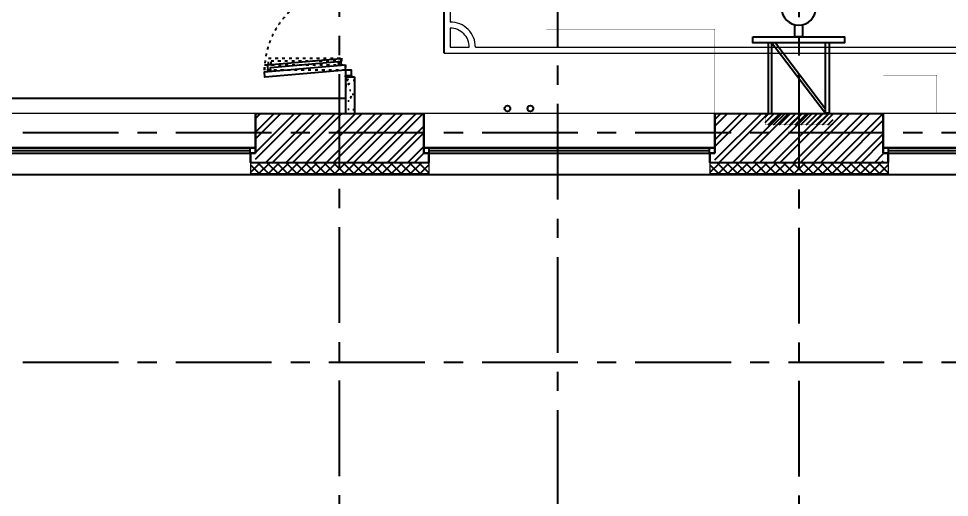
# Model space of a CAD drawing. Header units: millimetres. Extents: x -9318 to 9016603, y 0 to 838141.
# Drawn here: x 89215 to 101370, y 207242 to 213496 of the extents above; entities that cross this region are included whole.
import ezdxf
from ezdxf import colors
from ezdxf.entities.mleader import LeaderData, LeaderLine
from ezdxf.math import Vec2, Vec3

# ---------------------------------------------------------------- set-up
doc = ezdxf.new("R2010")
doc.units = ezdxf.units.MM
doc.linetypes.add('ACAD_ISO03W100', pattern=[30, 12, -18])
doc.linetypes.add('CENTER', pattern=[2, 1.25, -0.25, 0.25, -0.25])
for name, color, linetype, lineweight in [('АР_Навесной фасад', 5, 'Continuous', 5), ('АР_Сущ Несущая стена', 202, 'Continuous', 30), ('ТХ_разметка минифутбол', 7, 'Continuous', 9)]:
    doc.layers.add(name, color=color, linetype=linetype, lineweight=lineweight)
doc.layers.add('АР_новое окно', color=160, linetype='Continuous')
doc.styles.add('ISOCPEUR', font='isocpeur.ttf', dxfattribs={"width": 0.7})
pattern_1 = [(45, (-887977.62, 260834.13), (-132.58252, 132.58252), []), (45, (-887889.23, 260834.13), (-132.58252, 132.58252), [])]

# ---------------------------------------------------------------- blocks, each defined once
blk = doc.blocks.new('*U17')
at = {"layer": 'АР_новое окно', "color": 8, "lineweight": 20}
for p, q in [((0, 3800), (-70, 3800)), ((0, 0), (-70, 0))]:
    blk.add_line(p, q, dxfattribs=at)
at = {"layer": 'АР_новое окно', "color": 8}
for p, q in [((-70, 3800), (-70, 0)), ((-70, 0), (-70, 3800)), ((0, 3800), (0, 0)), ((0, 3730), (-70, 3730)), ((-35, 3730), (-35, 70)), ((0, 70), (-70, 70))]:
    blk.add_line(p, q, dxfattribs=at)
blk = doc.blocks.new('блок новое окно')
at = {"layer": 'АР_Навесной фасад', "color": 8, "ltscale": 100}
for points in [[(65, -640), (65, -800)], [(3735, -640), (3735, -800)]]:
    blk.add_lwpolyline(points, dxfattribs=at)
at = {"layer": 'АР_новое окно', "color": 8, "ltscale": 100}
blk.add_lwpolyline([(65, -800), (3735, -800)], dxfattribs=at)
at = {"layer": 'АР_Сущ Несущая стена', "color": 8, "lineweight": 15, "ltscale": 100}
for p, q in [((3800, 0), (0, 0)), ((3735, -521), (0, -521))]:
    blk.add_line(p, q, dxfattribs=at)
at = {"layer": 'АР_Сущ Несущая стена', "color": 8, "ltscale": 100}
for p, q in [((0, -521), (0, 0)), ((3800, -521), (3800, 0)), ((65, -521), (0, -521)), ((65, -521), (65, -640)), ((3800, -521), (3735, -521)), ((3735, -521), (3735, -640))]:
    blk.add_line(p, q, dxfattribs=at)
at = {"color": 8, "ltscale": 100, "xscale": -1, "rotation": 90}
blk.add_blockref('*U17', (3800, -521), dxfattribs=at)
blk = doc.blocks.new('_DotSmall')
at = {"color": 8, "linetype": 'ByBlock', "const_width": 0.5}
blk.add_lwpolyline([(-0.0625, 0, 1), (0.0625, 0, 1)], format="xyb", close=True, dxfattribs=at)
blk = doc.blocks.new('1700-3')
at = {"color": 8}
for points in [[(-476, 1526), (-12, 1444), (0, 1513), (-464, 1595)], [(0, -13), (-1051, -105), (-1057, -35), (-6, 57)]]:
    blk.add_lwpolyline(points, close=True, dxfattribs=at)
for points in [[(80, 1600), (0, 1600), (0, 1583), (80, 1583), (80, 1600)], [(0, 1583), (80, 1583), (80, 1513), (50, 1513), (50, 1513), (0, 1513), (0, 1583)], [(-392, 1511), (-427, 1517), (-441, 1434), (-76, 1369), (-61, 1453), (-96, 1459)], [(-392, 1511), (-401, 1462), (-104, 1410), (-96, 1459)], [(-972, -28), (-1007, -31), (-1014, 54), (-63, 137), (-56, 52), (-91, 49)], [(-972, -28), (-976, 22), (-95, 99), (-91, 49)], [(0, -83), (80, -83), (80, -13), (50, -13), (50, -13), (0, -13), (0, -83)], [(80, -100), (0, -100), (0, -83), (80, -83), (80, -100)]]:
    blk.add_lwpolyline(points, dxfattribs=at)
at = {"color": 8, "linetype": 'ACAD_ISO03W100', "ltscale": 3}
for points in [[(-471, 1443), (0, 1443), (0, 1513), (-471, 1513)], [(0, -13), (-1055, -13), (-1055, 57), (0, 57)]]:
    blk.add_lwpolyline(points, close=True, dxfattribs=at)
for points in [[(-386, 1443), (-421, 1443), (-421, 1358), (-50, 1358), (-50, 1443), (-85, 1443)], [(-386, 1443), (-386, 1393), (-85, 1393), (-85, 1443)], [(-970, 57), (-1005, 57), (-1005, 142), (-50, 142), (-50, 57), (-85, 57)], [(-970, 57), (-970, 107), (-85, 107), (-85, 57)]]:
    blk.add_lwpolyline(points, dxfattribs=at)
for centre, radius, start, end in [((0, 1513), 471, 170, 270), ((0, -13), 1055, 90, 181.2023)]:
    blk.add_arc(centre, radius, start, end, dxfattribs=at)
blk = doc.blocks.new('У118')
at = {"color": 8, "linetype": 'Continuous', "lineweight": 5, "const_width": 2, "elevation": 0}
blk.add_lwpolyline([(137004, -99398), (137704, -99398), (137704, -99898), (137004, -99898)], close=True, dxfattribs=at)
blk = doc.blocks.new('A$C00b7f25d')
at = {"layer": 'ТХ_разметка минифутбол', "color": 8}
for p, q in [((-445, 697), (-444, 10627)), ((-444, 10628), (-444, 697)), ((-365, 10218), (-365, 1106)), ((-365, 1026), (-365, 777)), ((-365, 777), (-114, 777)), ((-34, 777), (10123, 777)), ((-444, 698), (10203, 698))]:
    blk.add_line(p, q, dxfattribs=at)
for radius, end in [(330, 90.0135), (250, 90.0177)]:
    blk.add_arc((-364, 776), radius, 0, end, dxfattribs=at)
blk = doc.blocks.new('ферма тренир')
at = {"color": 8}
for p, q in [((822462, -87645), (823162, -86725)), ((822507, -87645), (823162, -86784)), ((822805, -86724), (822819, -86724)), ((822812, -86731), (822812, -86718)), ((822805, -87225), (822818, -87225)), ((822812, -87219), (822812, -87232))]:
    blk.add_line(p, q, dxfattribs=at)
for points in [[(822412, -87645), (822412, -86724), (822462, -86724), (822462, -87645)], [(823212, -87645), (823212, -86725), (823162, -86725), (823162, -87645)], [(822862, -87881), (822862, -87725), (822762, -87725), (822762, -87881)]]:
    blk.add_lwpolyline(points, dxfattribs=at)
blk.add_lwpolyline([(822212, -87725), (823412, -87725), (823412, -87645), (822212, -87645)], close=True, dxfattribs=at)
blk.add_circle((822812, -88100), 225, dxfattribs=at)

msp = doc.modelspace()

# ---------------------------------------------------------------- hatches: boundary and pattern name
at = {"ltscale": 100}
h = msp.add_hatch(dxfattribs=at)
h.set_pattern_fill('AR-CONC', color=256, scale=30)
h.set_pattern_definition([(50, (275635.95, 96407.27), (215.17805, -18.82564), [22.5, -247.5]), (355, (275635.95, 96407.27), (-41.6254, 225.65764), [18, -198]), (100.45144, (275653.88, 96405.7), (173.55265, 206.832), [19.12206, -210.34263]), (46.1842, (275635.95, 96467.27), (320.1724, -49.6558), [33.75, -371.25]), (96.63564, (275662.63, 96463.14), (280.3986, 292.2356), [28.6831, -315.51413]), (351.18416, (275635.95, 96467.27), (280.3986, 292.2356), [27, -297]), (21, (275665.95, 96452.27), (179.07212, -120.78567), [22.5, -247.5]), (326, (275665.95, 96452.27), (72.9946, 217.54501), [18, -198]), (71.45144, (275680.87, 96442.2), (252.06671, 96.75935), [19.12206, -210.34263]), (37.5, (275635.95, 96407.274), (3.647957, 99.868156), [0, -195.6, 0, -201, 0, -198.75]), (7.5, (275635.95, 96407.27), (78.92086, 118.323514), [0, -114.6, 0, -191.1, 0, -75.75]), (327.5, (275569.05, 96407.274), (160.14673, -6.766462), [0, -75, 0, -234, 0, -310.5]), (317.5, (275539.05, 96407.27), (174.95585, 30.031495), [0, -97.5, 0, -155.4, 0, -220.5])])
h.paths.add_polyline_path([(93601.83, 212736.32), (93481.83, 212736.32), (93481.83, 212257.96), (93601.83, 212257.96)])
h = msp.add_hatch(dxfattribs=at)
h.set_pattern_fill('ANSI32', color=256, scale=500)
h.set_pattern_definition(pattern_1)
h.paths.add_polyline_path([(94507.03, 212257.96), (92307.03, 212257.96), (92307.03, 211617.96), (94507.03, 211617.96)])
h = msp.add_hatch(dxfattribs=at)
h.set_pattern_fill('ANSI32', color=256, scale=500)
h.set_pattern_definition(pattern_1)
h.paths.add_polyline_path([(100507.03, 212257.96), (98307.03, 212257.96), (98307.03, 211617.96), (100507.03, 211617.96)])
at = {"ltscale": 100, "transparency": 33554636}
h = msp.add_hatch(dxfattribs=at)
h.set_pattern_fill('ANSI31', color=256, scale=400)
h.set_pattern_definition([(45, (275637.32, 84755.98), (-35.355339, 35.355339), [])])
h.paths.add_polyline_path([(98963.4, 212107.91), (98963.4, 212257.96), (99853.4, 212257.96), (99853.4, 212107.91)])
at = {"ltscale": 100}
h = msp.add_hatch(dxfattribs=at)
h.set_pattern_fill('ANSI37', color=256, scale=700)
h.set_pattern_definition([(45, (-883797.94, 260290.1), (-61.871843, 61.871843), []), (135, (-883797.94, 260290.1), (-61.871843, -61.871843), [])])
h.paths.add_polyline_path([(94572.03, 211617.96), (92242.03, 211617.96), (92242.03, 211467.96), (94572.03, 211467.96)])
h = msp.add_hatch(dxfattribs=at)
h.set_pattern_fill('ANSI37', color=256, scale=700)
h.set_pattern_definition([(45, (-877797.94, 260290.1), (-61.871843, 61.871843), []), (135, (-877797.94, 260290.1), (-61.871843, -61.871843), [])])
h.paths.add_polyline_path([(100572.03, 211617.96), (98242.03, 211617.96), (98242.03, 211467.96), (100572.03, 211467.96)])

# ---------------------------------------------------------------- linework, layer by layer
at = {"linetype": 'CENTER', "ltscale": 1000}
for p, q in [((93402.03, 230770.43), (93402.03, 175038.08)), ((99402.03, 230764.87), (99402.03, 174659.87)), ((96251.51, 222381.74), (96251.51, 166649.39)), ((51268.34, 212007.96), (134446.74, 212007.96)), ((51268.34, 209007.96), (134446.74, 209007.96))]:
    msp.add_line(p, q, dxfattribs=at)
at = {"ltscale": 100}
for p, q in [((93482.03, 212736.32), (93482.03, 212257.96)), ((87437.03, 212457.96), (93482.03, 212457.96)), ((92307.03, 212257.96), (94507.03, 212257.96)), ((98307.03, 212257.96), (100507.03, 212257.96)), ((92242.03, 211617.96), (94572.03, 211617.96)), ((98242.03, 211617.96), (100572.03, 211617.96)), ((92242.03, 211467.96), (94572.03, 211467.96)), ((92242.03, 211457.96), (94572.03, 211457.96)), ((98242.03, 211467.96), (100572.03, 211467.96)), ((98242.03, 211457.96), (100572.03, 211457.96))]:
    msp.add_line(p, q, dxfattribs=at)
at = {"const_width": 2}
for points in [[(96107.03, 212257.96), (96107.03, 213357.96), (98307.03, 213357.96)], [(97207.03, 213357.96), (97207.03, 212257.96)], [(98307.03, 213357.96), (98307.03, 212257.96)]]:
    msp.add_lwpolyline(points, dxfattribs=at)
at = {"ltscale": 100}
for points in [[(93482.03, 212736.32), (93602.03, 212736.32)], [(93602.03, 212736.32), (93602.03, 212257.96)]]:
    msp.add_lwpolyline(points, dxfattribs=at)
msp.add_lwpolyline([(98307.03, 212257.96, 2, 2, 0), (96107.03, 212257.96, 0, 0, 0)], format="xyseb")
at = {"ltscale": 100, "const_width": 2}
msp.add_lwpolyline([(98963.4, 212107.91), (98963.4, 212257.96), (99853.4, 212257.96), (99853.4, 212107.91)], close=True, dxfattribs=at)
at = {"ltscale": 0.1}
for centre in [(95598.13, 212321.87), (95898.13, 212321.87)]:
    msp.add_circle(centre, 38, dxfattribs=at)

# ---------------------------------------------------------------- block references
at = {"ltscale": 100}
msp.add_blockref('A$C00b7f25d', (95214.53, 212345.57), dxfattribs=at)
for name, p in [('1700-3', (93482.03, 212836.32)), ('У118', (-36497.42, 312155.82, 0)), ('блок новое окно', (88507.03, 212257.96)), ('блок новое окно', (94507.03, 212257.96)), ('блок новое окно', (100507.03, 212257.96))]:
    msp.add_blockref(name, p)
at = {"linetype": 'Continuous', "lineweight": 30, "xscale": -1, "rotation": 180}
msp.add_blockref('ферма тренир', (-723409.81, 125534.45), dxfattribs=at)

# ---------------------------------------------------------------- leaders
ml = msp.add_multileader_mtext('Standard')
ml.set_content('+13,200', color=8, style='ISOCPEUR')
ml.set_leader_properties(color=8, linetype='Continuous', lineweight=-1)
ml.set_arrow_properties(name='DOTSMALL')
ml.build(insert=Vec2(0, 0))
ml.multileader.update_dxf_attribs({"has_text_frame": 1, "text_left_attachment_type": 4, "text_right_attachment_type": 4, "dogleg_length": 100, "arrow_head_size": 180})
ctx = ml.context
ctx.base_point, ctx.char_height, ctx.arrow_head_size, ctx.landing_gap_size, ctx.plane_origin = Vec3(93068.63, 826103.47), 250, 180, 50, Vec3(90907.41, 825512.23)
ctx.left_attachment, ctx.right_attachment = 4, 4
notes = []
notes.append((ctx, [(0, (0, 0, 0), (0, 0), (1, 0), 1, [])]))
ctx.mtext.insert, ctx.mtext.width, ctx.mtext.line_spacing_style, ctx.mtext.flow_direction = Vec3(93118.63, 826436.81), 852.697, 2, 5
ml = msp.add_multileader_mtext('Standard')
ml.set_content('+13,700', color=8, style='ISOCPEUR')
ml.set_leader_properties(color=8, linetype='Continuous', lineweight=-1)
ml.set_arrow_properties(name='DOTSMALL')
ml.build(insert=Vec2(0, 0))
ml.multileader.update_dxf_attribs({"has_text_frame": 1, "text_left_attachment_type": 4, "text_right_attachment_type": 4, "dogleg_length": 100, "arrow_head_size": 180})
ctx = ml.context
ctx.base_point, ctx.char_height, ctx.arrow_head_size, ctx.landing_gap_size, ctx.plane_origin = Vec3(118053.07, 658154.33), 250, 180, 50, Vec3(117803.7, 657493.51)
ctx.left_attachment, ctx.right_attachment = 4, 4
notes.append((ctx, [(0, (0, 0, 0), (0, 0), (1, 0), 1, [])]))
ctx.mtext.insert, ctx.mtext.width, ctx.mtext.line_spacing_style, ctx.mtext.flow_direction = Vec3(118103.07, 658487.66), 852.697, 2, 5
ml = msp.add_multileader_mtext('Standard')
ml.set_content('+15,850', color=8, style='ISOCPEUR')
ml.set_leader_properties(color=8, linetype='Continuous', lineweight=-1)
ml.set_arrow_properties(name='DOTSMALL')
ml.build(insert=Vec2(0, 0))
ml.multileader.update_dxf_attribs({"has_text_frame": 1, "text_left_attachment_type": 4, "text_right_attachment_type": 4, "dogleg_length": 100, "arrow_head_size": 180})
ctx = ml.context
ctx.base_point, ctx.char_height, ctx.arrow_head_size, ctx.landing_gap_size, ctx.plane_origin = Vec3(116043.29, 652621.27), 250, 180, 50, Vec3(116522.41, 649668.82)
ctx.left_attachment, ctx.right_attachment = 4, 4
notes.append((ctx, [(0, (0, 0, 0), (0, 0), (1, 0), 1, [])]))
ctx.mtext.insert, ctx.mtext.width, ctx.mtext.line_spacing_style, ctx.mtext.flow_direction = Vec3(116093.29, 652954.61), 852.697, 2, 5
ml = msp.add_multileader_mtext('Standard')
ml.set_content('+9,800', color=8, style='ISOCPEUR')
ml.set_leader_properties(color=8, linetype='Continuous', lineweight=-1)
ml.set_arrow_properties(name='DOTSMALL')
ml.build(insert=Vec2(0, 0))
ml.multileader.update_dxf_attribs({"has_text_frame": 1, "text_left_attachment_type": 4, "text_right_attachment_type": 4, "dogleg_length": 100, "arrow_head_size": 180})
ctx = ml.context
ctx.base_point, ctx.char_height, ctx.arrow_head_size, ctx.landing_gap_size, ctx.plane_origin = Vec3(118053.07, 538154.33), 250, 180, 50, Vec3(117803.7, 537493.51)
ctx.left_attachment, ctx.right_attachment = 4, 4
notes.append((ctx, [(0, (0, 0, 0), (0, 0), (1, 0), 1, [])]))
ctx.mtext.insert, ctx.mtext.width, ctx.mtext.line_spacing_style, ctx.mtext.flow_direction = Vec3(118103.07, 538487.66), 852.697, 2, 5
ml = msp.add_multileader_mtext('Standard')
ml.set_content('+11,750', color=8, style='ISOCPEUR')
ml.set_leader_properties(color=8, linetype='Continuous', lineweight=-1)
ml.set_arrow_properties(name='DOTSMALL')
ml.build(insert=Vec2(0, 0))
ml.multileader.update_dxf_attribs({"has_text_frame": 1, "text_left_attachment_type": 4, "text_right_attachment_type": 4, "dogleg_length": 100, "arrow_head_size": 180})
ctx = ml.context
ctx.base_point, ctx.char_height, ctx.arrow_head_size, ctx.landing_gap_size, ctx.plane_origin = Vec3(116043.29, 532621.27), 250, 180, 50, Vec3(116522.41, 529668.82)
ctx.left_attachment, ctx.right_attachment = 4, 4
notes.append((ctx, [(0, (0, 0, 0), (0, 0), (1, 0), 1, [])]))
ctx.mtext.insert, ctx.mtext.width, ctx.mtext.line_spacing_style, ctx.mtext.flow_direction = Vec3(116093.29, 532954.61), 852.697, 2, 5
for ctx, leaders in notes:
    for number, flags, end, landing, length, lines in leaders:
        leader = LeaderData()
        leader.index, (leader.has_last_leader_line, leader.has_dogleg_vector, leader.attachment_direction) = number, flags
        leader.last_leader_point, leader.dogleg_vector, leader.dogleg_length = Vec3(end), Vec3(landing), length
        for number, points, colour, breaks in lines:
            line = LeaderLine()
            line.index, line.vertices, line.color, line.breaks = number, Vec3.list(points), colors.encode_raw_color(colour), breaks
            leader.lines.append(line)
        ctx.leaders.append(leader)

doc.saveas('drawing.dxf')
